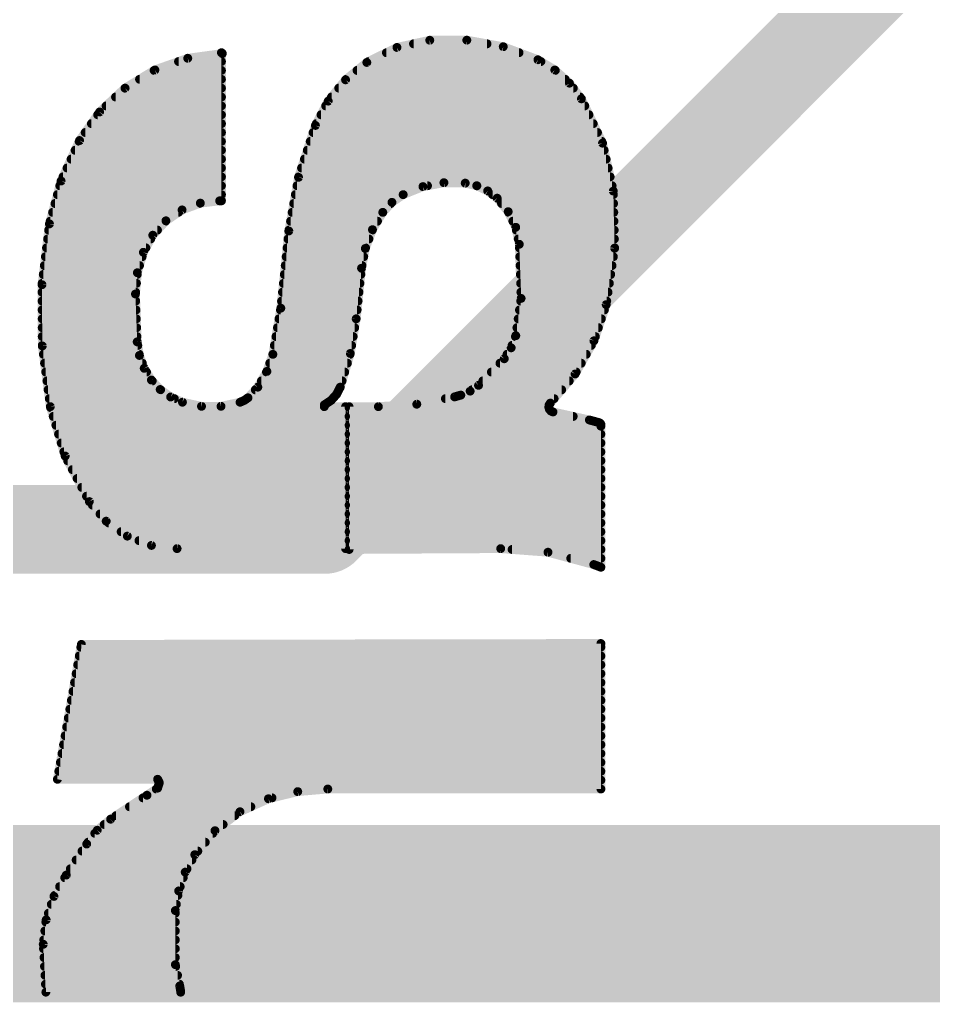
# Model space of a CAD drawing. Extents: x -20 to 87, y -17 to 53.
# Drawn here: x 7.286 to 9.903, y 15.696 to 18.51 of the extents above; entities that cross this region are included whole.
import ezdxf

# ---------------------------------------------------------------- set-up
doc = ezdxf.new("R2010")
doc.units = 0
doc.layers.add('1', color=12, linetype='CONTINUOUS')
doc.layers.add('22', color=40, linetype='CONTINUOUS')

msp = doc.modelspace()

# ---------------------------------------------------------------- linework, layer by layer
at = {"layer": '1'}
for points, const_width in [([(8.16, 17.05), (13.97, 22.86)], 0.254), ([(5.81, 17.05), (8.16, 17.05)], 0.254), ([(5.61, 15.95), (17.7788, 15.95)], 0.508)]:
    msp.add_lwpolyline(points, dxfattribs=dict(at, const_width=const_width))
at = {"layer": '1', "const_width": 0.127}
for points in [[(8.16, 16.9865, 1), (8.16, 17.1135)], [(8.1151, 17.0949, 1), (8.2049, 17.0051)]]:
    msp.add_lwpolyline(points, format="xyb", dxfattribs=at)
at = {"layer": '22', "const_width": 0.0254}
for points in [[(8.3666, 18.43), (8.4607, 18.4506)], [(8.4607, 18.4506), (8.5668, 18.4509)], [(8.5668, 18.4509), (8.6713, 18.432)], [(8.2804, 18.3871), (8.3666, 18.43)], [(8.4141, 18.4404), (8.6247, 18.4404)], [(8.6713, 18.432), (8.7706, 18.3947)], [(7.6732, 18.3656), (7.7674, 18.399)], [(7.7409, 18.3896), (7.8638, 18.3896)], [(7.7674, 18.399), (7.8664, 18.4125)], [(7.8638, 18.415), (7.8638, 17.9908)], [(7.8664, 18.4125), (7.8638, 18.415)], [(8.2854, 18.3896), (8.779, 18.3896)], [(8.3365, 18.415), (8.7165, 18.415)], [(8.7706, 18.3947), (8.8189, 18.3655)], [(7.5878, 18.3136), (7.6732, 18.3656)], [(7.671, 18.3642), (7.8638, 18.3642)], [(8.2195, 18.3373), (8.2804, 18.3871)], [(8.2524, 18.3642), (8.8203, 18.3642)], [(8.8189, 18.3655), (8.8609, 18.3278)], [(7.6292, 18.3388), (7.8638, 18.3388)], [(8.1697, 18.2764), (8.2195, 18.3373)], [(8.2213, 18.3388), (8.8486, 18.3388)], [(7.5149, 18.2453), (7.5878, 18.3136)], [(7.5876, 18.3134), (7.8638, 18.3134)], [(8.1999, 18.3134), (8.8719, 18.3134)], [(8.8609, 18.3278), (8.8951, 18.2829)], [(7.5605, 18.288), (7.8638, 18.288)], [(8.1331, 18.2067), (8.1697, 18.2764)], [(8.1792, 18.288), (8.8912, 18.288)], [(8.8951, 18.2829), (8.9557, 18.156)], [(7.5334, 18.2626), (7.8638, 18.2626)], [(8.1625, 18.2626), (8.9048, 18.2626)], [(7.4574, 18.1635), (7.5149, 18.2453)], [(7.5092, 18.2372), (7.8638, 18.2372)], [(8.1491, 18.2372), (8.9169, 18.2372)], [(7.4913, 18.2118), (7.8638, 18.2118)], [(8.0847, 18.0582), (8.1331, 18.2067)], [(8.1358, 18.2118), (8.929, 18.2118)], [(7.4045, 18.0477), (7.4574, 18.1635)], [(7.4735, 18.1864), (7.8638, 18.1864)], [(8.1265, 18.1864), (8.9412, 18.1864)], [(7.4447, 18.1356), (7.8638, 18.1356)], [(7.4563, 18.161), (7.8638, 18.161)], [(8.1099, 18.1356), (8.9602, 18.1356)], [(8.1182, 18.161), (8.9533, 18.161)], [(8.9557, 18.156), (8.9865, 18.0188)], [(7.4331, 18.1102), (7.8638, 18.1102)], [(8.1016, 18.1102), (8.966, 18.1102)], [(7.4215, 18.0848), (7.8638, 18.0848)], [(8.0934, 18.0848), (8.9717, 18.0848)], [(7.4099, 18.0594), (7.8638, 18.0594)], [(8.0569, 17.9045), (8.0847, 18.0582)], [(8.0851, 18.0594), (8.9774, 18.0594)], [(7.3711, 17.9248), (7.4045, 18.0477)], [(7.4008, 18.034), (7.8638, 18.034)], [(8.0803, 18.034), (8.4542, 18.034)], [(8.4411, 18.0316), (8.3845, 18.0086)], [(8.5012, 18.0427), (8.4411, 18.0316)], [(8.5623, 18.0416), (8.5012, 18.0427)], [(8.5957, 18.0339), (8.5623, 18.0416)], [(8.5952, 18.034), (8.9831, 18.034)], [(8.6266, 18.0193), (8.5957, 18.0339)], [(7.3939, 18.0086), (7.8638, 18.0086)], [(8.0757, 18.0086), (8.3845, 18.0086)], [(8.3845, 18.0086), (8.3524, 17.9866)], [(8.6538, 17.9984), (8.6266, 18.0193)], [(8.6405, 18.0086), (8.9867, 18.0086)], [(8.6854, 17.96), (8.6538, 17.9984)], [(8.9865, 18.0188), (8.9903, 17.8553)], [(7.387, 17.9832), (7.8006, 17.9832)], [(7.8034, 17.9842), (7.7511, 17.9648)], [(7.8588, 17.9908), (7.8034, 17.9842)], [(7.8638, 17.9908), (7.8588, 17.9908)], [(8.0711, 17.9832), (8.3493, 17.9832)], [(8.3524, 17.9866), (8.3261, 17.9578)], [(8.6663, 17.9832), (8.9873, 17.9832)], [(7.3801, 17.9578), (7.7407, 17.9578)], [(7.7511, 17.9648), (7.7048, 17.9336)], [(8.0665, 17.9578), (8.3261, 17.9578)], [(8.3261, 17.9578), (8.2965, 17.9083)], [(8.707, 17.9151), (8.6854, 17.96)], [(8.6865, 17.9578), (8.9879, 17.9578)], [(7.3498, 17.7507), (7.3711, 17.9248)], [(7.3732, 17.9324), (7.7037, 17.9324)], [(7.7048, 17.9336), (7.6672, 17.8924)], [(8.0619, 17.9324), (8.3109, 17.9324)], [(8.6987, 17.9324), (8.9885, 17.9324)], [(8.7173, 17.8664), (8.707, 17.9151)], [(7.3658, 17.8816), (7.6612, 17.8816)], [(7.3689, 17.907), (7.6805, 17.907)], [(7.6672, 17.8924), (7.6403, 17.8435)], [(8.034, 17.6835), (8.0569, 17.9045)], [(8.0545, 17.8816), (8.2864, 17.8816)], [(8.0573, 17.907), (8.296, 17.907)], [(8.2965, 17.9083), (8.276, 17.8544)], [(8.7087, 17.907), (8.9891, 17.907)], [(8.7141, 17.8816), (8.9897, 17.8816)], [(7.3627, 17.8562), (7.6473, 17.8562)], [(8.0519, 17.8562), (8.2767, 17.8562)], [(8.276, 17.8544), (8.2652, 17.7978)], [(8.7224, 17.7114), (8.7173, 17.8664)], [(8.7176, 17.8562), (8.9903, 17.8562)], [(8.9903, 17.8553), (8.9662, 17.6936)], [(7.3596, 17.8308), (7.6366, 17.8308)], [(7.6403, 17.8435), (7.623, 17.7849)], [(8.0493, 17.8308), (8.2715, 17.8308)], [(8.7185, 17.8308), (8.9867, 17.8308)], [(7.3565, 17.8054), (7.6291, 17.8054)], [(8.0466, 17.8054), (8.2667, 17.8054)], [(8.2652, 17.7978), (8.2499, 17.653)], [(8.7193, 17.8054), (8.9829, 17.8054)], [(7.3534, 17.78), (7.6226, 17.78)], [(7.623, 17.7849), (7.6175, 17.7241)], [(8.044, 17.78), (8.2633, 17.78)], [(8.7201, 17.78), (8.9791, 17.78)], [(7.3506, 17.5754), (7.3498, 17.7507)], [(7.3502, 17.7546), (7.6203, 17.7546)], [(8.0414, 17.7546), (8.2606, 17.7546)], [(8.721, 17.7546), (8.9753, 17.7546)], [(7.3499, 17.7292), (7.618, 17.7292)], [(7.6175, 17.7241), (7.6225, 17.587)], [(8.0387, 17.7292), (8.258, 17.7292)], [(8.7218, 17.7292), (8.9715, 17.7292)], [(7.35, 17.7038), (7.6182, 17.7038)], [(8.0361, 17.7038), (8.2553, 17.7038)], [(8.7071, 17.6047), (8.7224, 17.7114)], [(8.7213, 17.7038), (8.9677, 17.7038)], [(8.9662, 17.6936), (8.931, 17.5901)], [(7.3501, 17.6784), (7.6192, 17.6784)], [(8.0112, 17.5514), (8.034, 17.6835)], [(8.0331, 17.6784), (8.2526, 17.6784)], [(8.7177, 17.6784), (8.961, 17.6784)], [(7.3502, 17.653), (7.6201, 17.653)], [(8.0287, 17.653), (8.2499, 17.653)], [(8.2499, 17.653), (8.233, 17.5538)], [(8.714, 17.653), (8.9524, 17.653)], [(7.3504, 17.6276), (7.621, 17.6276)], [(7.3505, 17.6022), (7.6219, 17.6022)], [(8.02, 17.6022), (8.2412, 17.6022)], [(8.0244, 17.6276), (8.2456, 17.6276)], [(8.6939, 17.57), (8.7071, 17.6047)], [(8.7062, 17.6022), (8.9351, 17.6022)], [(8.7104, 17.6276), (8.9438, 17.6276)], [(7.3506, 17.5768), (7.6242, 17.5768)], [(7.3736, 17.4015), (7.3506, 17.5754)], [(7.6225, 17.587), (7.6289, 17.5482)], [(8.0156, 17.5768), (8.2369, 17.5768)], [(8.6965, 17.5768), (8.9235, 17.5768)], [(8.931, 17.5901), (8.877, 17.495)], [(7.3538, 17.5514), (7.6284, 17.5514)], [(7.6289, 17.5482), (7.6426, 17.5113)], [(7.994, 17.5024), (8.0112, 17.5514)], [(8.0112, 17.5514), (8.2322, 17.5514)], [(8.233, 17.5538), (8.2042, 17.4574)], [(8.6741, 17.5387), (8.6939, 17.57)], [(8.6821, 17.5514), (8.909, 17.5514)], [(7.3571, 17.526), (7.6372, 17.526)], [(8.0023, 17.526), (8.2247, 17.526)], [(8.6004, 17.4625), (8.6741, 17.5387)], [(8.6618, 17.526), (8.8946, 17.526)], [(7.3605, 17.5006), (7.6492, 17.5006)], [(7.6426, 17.5113), (7.6632, 17.4777)], [(7.968, 17.4574), (7.994, 17.5024)], [(7.9929, 17.5006), (8.2171, 17.5006)], [(8.6372, 17.5006), (8.8802, 17.5006)], [(8.877, 17.495), (8.8062, 17.4117)], [(7.3639, 17.4752), (7.6655, 17.4752)], [(7.6632, 17.4777), (7.6883, 17.4506)], [(7.9783, 17.4752), (8.2095, 17.4752)], [(8.5764, 17.4461), (8.6004, 17.4625)], [(8.6127, 17.4752), (8.8602, 17.4752)], [(7.3672, 17.4498), (7.6895, 17.4498)], [(7.6883, 17.4506), (7.7183, 17.4292)], [(7.94, 17.4269), (7.968, 17.4574)], [(7.961, 17.4498), (8.2003, 17.4498)], [(8.1935, 17.4367), (8.1779, 17.4194)], [(8.2042, 17.4574), (8.1935, 17.4367)], [(8.5319, 17.4295), (8.5496, 17.4346)], [(8.5496, 17.4346), (8.5764, 17.4461)], [(8.5818, 17.4498), (8.8386, 17.4498)], [(7.3706, 17.4244), (7.7291, 17.4244)], [(7.7183, 17.4292), (7.7521, 17.4142)], [(7.7521, 17.4142), (7.8067, 17.4025)], [(7.8626, 17.4025), (7.9172, 17.4142)], [(7.9172, 17.4142), (7.9292, 17.4195)], [(7.9292, 17.4195), (7.94, 17.4269)], [(7.9364, 17.4244), (8.1824, 17.4244)], [(8.1779, 17.4194), (8.1585, 17.4066)], [(8.1585, 17.4066), (8.1585, 17.4015)], [(8.3134, 17.4015), (8.4235, 17.4085)], [(8.4235, 17.4085), (8.5319, 17.4295)], [(8.5055, 17.4244), (8.817, 17.4244)], [(8.8026, 17.4063), (8.8017, 17.3999)], [(8.8062, 17.4117), (8.8026, 17.4063)], [(7.4161, 17.2601), (7.3736, 17.4015)], [(7.3744, 17.399), (8.2194, 17.399)], [(7.8067, 17.4025), (7.8626, 17.4025)], [(8.1585, 17.4015), (8.2194, 17.4015)], [(8.2194, 17.4015), (8.2194, 16.9951)], [(8.2296, 16.9926), (8.2296, 17.4015)], [(8.2296, 17.4015), (8.3134, 17.4015)], [(8.2296, 17.399), (8.802, 17.399)], [(8.8017, 17.3999), (8.8036, 17.3937)], [(8.8036, 17.3937), (8.8079, 17.3889)], [(8.8079, 17.3889), (8.8138, 17.3863)], [(8.8138, 17.3863), (8.9179, 17.3634)], [(7.382, 17.3736), (8.2194, 17.3736)], [(7.3896, 17.3482), (8.2194, 17.3482)], [(8.2296, 17.3736), (8.8715, 17.3736)], [(8.2296, 17.3482), (8.9512, 17.3482)], [(8.9179, 17.3634), (8.9459, 17.3558)], [(8.9459, 17.3558), (8.9495, 17.3536)], [(8.9495, 17.3536), (8.9513, 17.3499)], [(8.9513, 17.3499), (8.951, 17.3457)], [(7.3973, 17.3228), (8.2194, 17.3228)], [(8.2296, 17.3228), (8.951, 17.3228)], [(8.951, 17.3457), (8.951, 16.9418)], [(7.4049, 17.2974), (8.2194, 17.2974)], [(8.2296, 17.2974), (8.951, 17.2974)], [(7.4125, 17.272), (8.2194, 17.272)], [(8.2296, 17.272), (8.951, 17.272)], [(7.4854, 17.1298), (7.4161, 17.2601)], [(7.4233, 17.2466), (8.2194, 17.2466)], [(8.2296, 17.2466), (8.951, 17.2466)], [(7.4368, 17.2212), (8.2194, 17.2212)], [(8.2296, 17.2212), (8.951, 17.2212)], [(7.4503, 17.1958), (8.2194, 17.1958)], [(8.2296, 17.1958), (8.951, 17.1958)], [(7.4638, 17.1704), (8.2194, 17.1704)], [(8.2296, 17.1704), (8.951, 17.1704)], [(7.4773, 17.145), (8.2194, 17.145)], [(7.5337, 17.0736), (7.4854, 17.1298)], [(8.2296, 17.145), (8.951, 17.145)], [(7.4942, 17.1196), (8.2194, 17.1196)], [(7.516, 17.0942), (8.2194, 17.0942)], [(8.2296, 17.1196), (8.951, 17.1196)], [(8.2296, 17.0942), (8.951, 17.0942)], [(7.5942, 17.0309), (7.5337, 17.0736)], [(7.5405, 17.0688), (8.2194, 17.0688)], [(8.2296, 17.0688), (8.951, 17.0688)], [(7.5765, 17.0434), (8.2194, 17.0434)], [(8.2296, 17.0434), (8.951, 17.0434)], [(7.6633, 17.0042), (7.5942, 17.0309)], [(7.6276, 17.018), (8.2194, 17.018)], [(8.2296, 17.018), (8.951, 17.018)], [(7.7368, 16.9951), (7.6633, 17.0042)], [(8.2194, 16.9951), (7.7368, 16.9951)], [(8.6639, 16.9951), (8.2296, 16.9926)], [(8.7994, 16.9848), (8.6639, 16.9951)], [(8.6966, 16.9926), (8.951, 16.9926)], [(8.9306, 16.9494), (8.7994, 16.9848)], [(8.8645, 16.9672), (8.951, 16.9672)], [(8.951, 16.9418), (8.9306, 16.9494)], [(7.4625, 16.7208), (7.3939, 16.3347)], [(7.4611, 16.7132), (8.951, 16.7132)], [(8.951, 16.7234), (7.4625, 16.7208)], [(8.951, 16.3068), (8.951, 16.7234)], [(7.4566, 16.6878), (8.951, 16.6878)], [(7.4521, 16.6624), (8.951, 16.6624)], [(7.4476, 16.637), (8.951, 16.637)], [(7.4431, 16.6116), (8.951, 16.6116)], [(7.4341, 16.5608), (8.951, 16.5608)], [(7.4386, 16.5862), (8.951, 16.5862)], [(7.4296, 16.5354), (8.951, 16.5354)], [(7.425, 16.51), (8.951, 16.51)], [(7.4205, 16.4846), (8.951, 16.4846)], [(7.416, 16.4592), (8.951, 16.4592)], [(7.4115, 16.4338), (8.951, 16.4338)], [(7.407, 16.4084), (8.951, 16.4084)], [(7.4025, 16.383), (8.951, 16.383)], [(7.3939, 16.3347), (7.681, 16.3347)], [(7.398, 16.3576), (8.951, 16.3576)], [(7.681, 16.3347), (7.686, 16.3246)], [(7.681, 16.3093), (7.6505, 16.289)], [(7.6772, 16.3068), (8.951, 16.3068)], [(7.686, 16.3246), (7.681, 16.3093)], [(7.6822, 16.3322), (8.951, 16.3322)], [(8.0825, 16.2994), (8.1686, 16.3068)], [(8.1686, 16.3068), (8.951, 16.3068)], [(7.6505, 16.289), (7.5463, 16.2204)], [(7.639, 16.2814), (8.0088, 16.2814)], [(7.9168, 16.2418), (7.9985, 16.2789)], [(7.9985, 16.2789), (8.0825, 16.2994)], [(7.6004, 16.256), (7.9481, 16.256)], [(7.5618, 16.2306), (7.9021, 16.2306)], [(7.8453, 16.1875), (7.9168, 16.2418)], [(7.5463, 16.2204), (7.508, 16.1888)], [(7.5279, 16.2052), (7.8687, 16.2052)], [(7.508, 16.1888), (7.4778, 16.1493)], [(7.5011, 16.1798), (7.8389, 16.1798)], [(7.7876, 16.1188), (7.8453, 16.1875)], [(7.4778, 16.1493), (7.4193, 16.0604)], [(7.4817, 16.1544), (7.8175, 16.1544)], [(7.4644, 16.129), (7.7962, 16.129)], [(7.7601, 16.0689), (7.7876, 16.1188)], [(7.4477, 16.1036), (7.7792, 16.1036)], [(7.4193, 16.0604), (7.384, 15.9993)], [(7.4149, 16.0528), (7.7545, 16.0528)], [(7.431, 16.0782), (7.7652, 16.0782)], [(7.7413, 16.015), (7.7601, 16.0689)], [(7.4003, 16.0274), (7.7456, 16.0274)], [(7.384, 15.9993), (7.3617, 15.9324)], [(7.3856, 16.002), (7.7391, 16.002)], [(7.7318, 15.9588), (7.7413, 16.015)], [(7.3765, 15.9766), (7.7348, 15.9766)], [(7.368, 15.9512), (7.7318, 15.9512)], [(7.7318, 15.8039), (7.7318, 15.9588)], [(7.3617, 15.9324), (7.3533, 15.8623)], [(7.3609, 15.9258), (7.7318, 15.9258)], [(7.3579, 15.9004), (7.7318, 15.9004)], [(7.3533, 15.8623), (7.3609, 15.7251)], [(7.3548, 15.875), (7.7318, 15.875)], [(7.354, 15.8496), (7.7318, 15.8496)], [(7.3554, 15.8242), (7.7318, 15.8242)], [(7.7445, 15.7429), (7.7318, 15.8039)], [(7.3568, 15.7988), (7.7329, 15.7988)], [(7.3582, 15.7734), (7.7382, 15.7734)], [(7.3596, 15.748), (7.7434, 15.748)], [(7.3609, 15.7251), (7.747, 15.7251)], [(7.747, 15.7277), (7.7445, 15.7429)], [(7.747, 15.7251), (7.747, 15.7277)]]:
    msp.add_lwpolyline(points, dxfattribs=at)
at = {"layer": '22', "const_width": 0.0127}
for points in [[(8.4607, 18.4569, 1), (8.4607, 18.4443)], [(8.4621, 18.4444, 1), (8.4593, 18.4568)], [(8.5679, 18.4571, 1), (8.5657, 18.4446)], [(8.5668, 18.4445, 1), (8.5668, 18.4572)], [(8.3653, 18.4362, 1), (8.368, 18.4238)], [(8.3695, 18.4243, 1), (8.3638, 18.4357)], [(8.4141, 18.4468, 1), (8.4141, 18.434)], [(8.6247, 18.434, 1), (8.6247, 18.4468)], [(8.6735, 18.438, 1), (8.669, 18.4261)], [(8.6701, 18.4258, 1), (8.6724, 18.4383)], [(7.7409, 18.396, 1), (7.7409, 18.3833)], [(7.7665, 18.4053, 1), (7.7682, 18.3927)], [(7.7695, 18.393, 1), (7.7652, 18.405)], [(7.8702, 18.415, 1), (7.8575, 18.415)], [(7.8682, 18.4196, 1), (7.8594, 18.4104)], [(7.862, 18.4079, 1), (7.8708, 18.4171)], [(7.8638, 18.3833, 1), (7.8638, 18.396)], [(7.8673, 18.4062, 1), (7.8655, 18.4188)], [(8.2854, 18.396, 1), (8.2854, 18.3833)], [(8.3365, 18.4214, 1), (8.3365, 18.4086)], [(8.7165, 18.4086, 1), (8.7165, 18.4214)], [(8.7739, 18.4001, 1), (8.7673, 18.3893)], [(8.7684, 18.3888, 1), (8.7728, 18.4006)], [(8.779, 18.3833, 1), (8.779, 18.396)], [(7.671, 18.3706, 1), (7.671, 18.3578)], [(7.6711, 18.3715, 1), (7.6753, 18.3596)], [(7.6765, 18.3601, 1), (7.6699, 18.371)], [(7.8638, 18.3578, 1), (7.8638, 18.3706)], [(8.2524, 18.3706, 1), (8.2524, 18.3578)], [(8.2776, 18.3928, 1), (8.2832, 18.3814)], [(8.2844, 18.3822, 1), (8.2764, 18.392)], [(8.8231, 18.3702, 1), (8.8147, 18.3608)], [(8.8156, 18.3601, 1), (8.8222, 18.3709)], [(8.8203, 18.3578, 1), (8.8203, 18.3706)], [(7.6292, 18.3452, 1), (7.6292, 18.3325)], [(7.8638, 18.3325, 1), (7.8638, 18.3452)], [(8.2154, 18.3422, 1), (8.2235, 18.3324)], [(8.2244, 18.3333, 1), (8.2145, 18.3413)], [(8.2213, 18.3452, 1), (8.2213, 18.3325)], [(8.8486, 18.3325, 1), (8.8486, 18.3452)], [(7.5876, 18.3198, 1), (7.5876, 18.3071)], [(7.5845, 18.319, 1), (7.5911, 18.3082)], [(7.5922, 18.309, 1), (7.5835, 18.3182)], [(7.8638, 18.3071, 1), (7.8638, 18.3198)], [(8.1999, 18.3198, 1), (8.1999, 18.3071)], [(8.8659, 18.3316, 1), (8.8558, 18.3239)], [(8.8566, 18.3231, 1), (8.8651, 18.3325)], [(8.8719, 18.3071, 1), (8.8719, 18.3198)], [(7.5605, 18.2944, 1), (7.5605, 18.2816)], [(7.8638, 18.2816, 1), (7.8638, 18.2944)], [(8.1753, 18.2734, 1), (8.1641, 18.2793)], [(8.1792, 18.2944, 1), (8.1792, 18.2816)], [(8.9008, 18.2856, 1), (8.8894, 18.2802)], [(8.89, 18.2791, 1), (8.9002, 18.2867)], [(8.8912, 18.2816, 1), (8.8912, 18.2944)], [(7.5334, 18.269, 1), (7.5334, 18.2563)], [(7.8638, 18.2563, 1), (7.8638, 18.269)], [(8.1625, 18.269, 1), (8.1625, 18.2563)], [(8.1648, 18.2804, 1), (8.1746, 18.2723)], [(8.9048, 18.2563, 1), (8.9048, 18.269)], [(7.5092, 18.2436, 1), (7.5092, 18.2309)], [(7.5105, 18.2499, 1), (7.5192, 18.2406)], [(7.5201, 18.2416, 1), (7.5097, 18.2489)], [(7.8638, 18.2309, 1), (7.8638, 18.2436)], [(8.1491, 18.2436, 1), (8.1491, 18.2309)], [(8.9169, 18.2309, 1), (8.9169, 18.2436)], [(7.4913, 18.2182, 1), (7.4913, 18.2054)], [(7.8638, 18.2054, 1), (7.8638, 18.2182)], [(8.1275, 18.2097, 1), (8.1387, 18.2037)], [(8.1391, 18.2047, 1), (8.1271, 18.2087)], [(8.1358, 18.2182, 1), (8.1358, 18.2054)], [(8.929, 18.2054, 1), (8.929, 18.2182)], [(7.4632, 18.1609, 1), (7.4516, 18.1661)], [(7.4735, 18.1928, 1), (7.4735, 18.1801)], [(7.8638, 18.1801, 1), (7.8638, 18.1928)], [(8.1265, 18.1928, 1), (8.1265, 18.1801)], [(8.9412, 18.1801, 1), (8.9412, 18.1928)], [(7.4447, 18.142, 1), (7.4447, 18.1292)], [(7.4563, 18.1674, 1), (7.4563, 18.1547)], [(7.4522, 18.1672, 1), (7.4626, 18.1598)], [(7.8638, 18.1547, 1), (7.8638, 18.1674)], [(7.8638, 18.1292, 1), (7.8638, 18.142)], [(8.1099, 18.142, 1), (8.1099, 18.1292)], [(8.1182, 18.1674, 1), (8.1182, 18.1547)], [(8.9619, 18.1574, 1), (8.9495, 18.1546)], [(8.9499, 18.1533, 1), (8.9614, 18.1587)], [(8.9533, 18.1547, 1), (8.9533, 18.1674)], [(8.9602, 18.1292, 1), (8.9602, 18.142)], [(7.4331, 18.1166, 1), (7.4331, 18.1039)], [(7.8638, 18.1039, 1), (7.8638, 18.1166)], [(8.1016, 18.1166, 1), (8.1016, 18.1039)], [(8.966, 18.1039, 1), (8.966, 18.1166)], [(7.4215, 18.0912, 1), (7.4215, 18.0785)], [(7.8638, 18.0785, 1), (7.8638, 18.0912)], [(8.0934, 18.0912, 1), (8.0934, 18.0785)], [(8.9717, 18.0785, 1), (8.9717, 18.0912)], [(7.4099, 18.0658, 1), (7.4099, 18.053)], [(7.8638, 18.053, 1), (7.8638, 18.0658)], [(8.0787, 18.0602, 1), (8.0907, 18.0562)], [(8.0909, 18.0571, 1), (8.0784, 18.0593)], [(8.0851, 18.0658, 1), (8.0851, 18.053)], [(8.9774, 18.053, 1), (8.9774, 18.0658)], [(7.4008, 18.0404, 1), (7.4008, 18.0277)], [(7.3987, 18.0503, 1), (7.4103, 18.045)], [(7.4106, 18.046, 1), (7.3984, 18.0493)], [(7.8638, 18.0277, 1), (7.8638, 18.0404)], [(8.0803, 18.0404, 1), (8.0803, 18.0277)], [(8.44, 18.0378, 1), (8.4423, 18.0253)], [(8.4435, 18.0257, 1), (8.4387, 18.0375)], [(8.4542, 18.0277, 1), (8.4542, 18.0404)], [(8.5013, 18.0491, 1), (8.5011, 18.0364)], [(8.5024, 18.0365, 1), (8.5, 18.049)], [(8.5637, 18.0478, 1), (8.5609, 18.0354)], [(8.5622, 18.0353, 1), (8.5624, 18.0479)], [(8.5952, 18.0404, 1), (8.5952, 18.0277)], [(8.5984, 18.0396, 1), (8.593, 18.0282)], [(8.5942, 18.0277, 1), (8.5971, 18.0401)], [(8.9831, 18.0277, 1), (8.9831, 18.0404)], [(7.3939, 18.015, 1), (7.3939, 18.0023)], [(7.8638, 18.0023, 1), (7.8638, 18.015)], [(8.0757, 18.015, 1), (8.0757, 18.0023)], [(8.3821, 18.0145, 1), (8.3869, 18.0027)], [(8.3881, 18.0034, 1), (8.3809, 18.0138)], [(8.3845, 18.0023, 1), (8.3845, 18.015)], [(8.6305, 18.0243, 1), (8.6228, 18.0142)], [(8.6239, 18.0135, 1), (8.6294, 18.025)], [(8.6405, 18.015, 1), (8.6405, 18.0023)], [(8.6587, 18.0024, 1), (8.6489, 17.9944)], [(8.6499, 17.9934, 1), (8.6577, 18.0034)], [(8.9928, 18.0189, 1), (8.9802, 18.0187)], [(8.9803, 18.0174, 1), (8.9927, 18.0202)], [(8.9867, 18.0023, 1), (8.9867, 18.015)], [(7.387, 17.9896, 1), (7.387, 17.9768)], [(7.8026, 17.9905, 1), (7.8041, 17.9779)], [(7.8006, 17.9768, 1), (7.8006, 17.9896)], [(7.8056, 17.9783, 1), (7.8012, 17.9902)], [(7.8588, 17.9972, 1), (7.8588, 17.9844)], [(7.8575, 17.9908, 1), (7.8702, 17.9908)], [(7.8595, 17.9845, 1), (7.8581, 17.9971)], [(7.8638, 17.9844, 1), (7.8638, 17.9972)], [(8.0711, 17.9896, 1), (8.0711, 17.9768)], [(8.3488, 17.9918, 1), (8.356, 17.9813)], [(8.3571, 17.9823, 1), (8.3477, 17.9908)], [(8.3493, 17.9768, 1), (8.3493, 17.9896)], [(8.6663, 17.9896, 1), (8.6663, 17.9768)], [(8.9873, 17.9768, 1), (8.9873, 17.9896)], [(7.3801, 17.9642, 1), (7.3801, 17.9515)], [(7.7407, 17.9515, 1), (7.7407, 17.9642)], [(7.7489, 17.9707, 1), (7.7533, 17.9588)], [(7.7546, 17.9595, 1), (7.7475, 17.9701)], [(8.0665, 17.9642, 1), (8.0665, 17.9515)], [(8.3214, 17.9621, 1), (8.3308, 17.9535)], [(8.3316, 17.9545, 1), (8.3206, 17.9611)], [(8.3261, 17.9515, 1), (8.3261, 17.9642)], [(8.6911, 17.9627, 1), (8.6797, 17.9572)], [(8.6865, 17.9642, 1), (8.6865, 17.9515)], [(8.6805, 17.9559, 1), (8.6903, 17.964)], [(8.9879, 17.9515, 1), (8.9879, 17.9642)], [(7.365, 17.9265, 1), (7.3772, 17.9231)], [(7.3774, 17.924, 1), (7.3648, 17.9256)], [(7.3732, 17.9388, 1), (7.3732, 17.9261)], [(7.7013, 17.9389, 1), (7.7084, 17.9283)], [(7.7095, 17.9293, 1), (7.7001, 17.9379)], [(7.7037, 17.9261, 1), (7.7037, 17.9388)], [(8.0619, 17.9388, 1), (8.0619, 17.9261)], [(8.3109, 17.9261, 1), (8.3109, 17.9388)], [(8.6987, 17.9388, 1), (8.6987, 17.9261)], [(8.7132, 17.9164, 1), (8.7008, 17.9138)], [(8.7013, 17.9123, 1), (8.7127, 17.9179)], [(8.9885, 17.9261, 1), (8.9885, 17.9388)], [(7.3658, 17.888, 1), (7.3658, 17.8753)], [(7.3689, 17.9134, 1), (7.3689, 17.9006)], [(7.6625, 17.8967, 1), (7.6719, 17.8881)], [(7.6612, 17.8753, 1), (7.6612, 17.888)], [(7.6727, 17.8893, 1), (7.6616, 17.8955)], [(7.6805, 17.9006, 1), (7.6805, 17.9134)], [(8.0545, 17.888, 1), (8.0545, 17.8753)], [(8.0632, 17.9038, 1), (8.0506, 17.9052)], [(8.0507, 17.9056, 1), (8.0631, 17.9034)], [(8.0573, 17.9134, 1), (8.0573, 17.9006)], [(8.2864, 17.8753, 1), (8.2864, 17.888)], [(8.2911, 17.9116, 1), (8.302, 17.905)], [(8.3025, 17.906, 1), (8.2906, 17.9106)], [(8.296, 17.9006, 1), (8.296, 17.9134)], [(8.7087, 17.9134, 1), (8.7087, 17.9006)], [(8.7141, 17.888, 1), (8.7141, 17.8753)], [(8.9891, 17.9006, 1), (8.9891, 17.9134)], [(8.9897, 17.8753, 1), (8.9897, 17.888)], [(7.3627, 17.8626, 1), (7.3627, 17.8498)], [(7.6473, 17.8498, 1), (7.6473, 17.8626)], [(8.0519, 17.8626, 1), (8.0519, 17.8498)], [(8.2823, 17.8532, 1), (8.2698, 17.8556)], [(8.2767, 17.8498, 1), (8.2767, 17.8626)], [(8.7236, 17.8666, 1), (8.711, 17.8662)], [(8.7111, 17.8651, 1), (8.7235, 17.8677)], [(8.7176, 17.8626, 1), (8.7176, 17.8498)], [(8.9966, 17.8544, 1), (8.984, 17.8563)], [(8.9903, 17.8498, 1), (8.9903, 17.8626)], [(7.3596, 17.8372, 1), (7.3596, 17.8244)], [(7.6347, 17.8466, 1), (7.6459, 17.8404)], [(7.6464, 17.8417, 1), (7.6342, 17.8453)], [(7.6366, 17.8244, 1), (7.6366, 17.8372)], [(8.0493, 17.8372, 1), (8.0493, 17.8244)], [(8.2701, 17.8567, 1), (8.282, 17.8522)], [(8.2715, 17.8244, 1), (8.2715, 17.8372)], [(8.7185, 17.8372, 1), (8.7185, 17.8244)], [(8.984, 17.8552, 1), (8.9967, 17.8555)], [(8.9867, 17.8244, 1), (8.9867, 17.8372)], [(7.3565, 17.8118, 1), (7.3565, 17.7991)], [(7.6291, 17.7991, 1), (7.6291, 17.8118)], [(8.0466, 17.8118, 1), (8.0466, 17.7991)], [(8.2715, 17.7971, 1), (8.2589, 17.7985)], [(8.2667, 17.7991, 1), (8.2667, 17.8118)], [(8.7193, 17.8118, 1), (8.7193, 17.7991)], [(8.9829, 17.7991, 1), (8.9829, 17.8118)], [(7.3534, 17.7864, 1), (7.3534, 17.7736)], [(7.6294, 17.7843, 1), (7.6167, 17.7855)], [(7.617, 17.7867, 1), (7.6291, 17.7831)], [(7.6226, 17.7736, 1), (7.6226, 17.7864)], [(8.044, 17.7864, 1), (8.044, 17.7736)], [(8.259, 17.799, 1), (8.2714, 17.7966)], [(8.2633, 17.7736, 1), (8.2633, 17.7864)], [(8.7201, 17.7864, 1), (8.7201, 17.7736)], [(8.9791, 17.7736, 1), (8.9791, 17.7864)], [(7.3561, 17.7508, 1), (7.3434, 17.7507)], [(7.3435, 17.7515, 1), (7.3561, 17.75)], [(7.3502, 17.761, 1), (7.3502, 17.7482)], [(7.6203, 17.7482, 1), (7.6203, 17.761)], [(8.0414, 17.761, 1), (8.0414, 17.7482)], [(8.2606, 17.7482, 1), (8.2606, 17.761)], [(8.721, 17.761, 1), (8.721, 17.7482)], [(8.9753, 17.7482, 1), (8.9753, 17.761)], [(7.3499, 17.7356, 1), (7.3499, 17.7229)], [(7.6238, 17.7243, 1), (7.6112, 17.7239)], [(7.6112, 17.7247, 1), (7.6238, 17.7235)], [(7.618, 17.7229, 1), (7.618, 17.7356)], [(8.0387, 17.7356, 1), (8.0387, 17.7229)], [(8.258, 17.7229, 1), (8.258, 17.7356)], [(8.7218, 17.7356, 1), (8.7218, 17.7229)], [(8.9715, 17.7229, 1), (8.9715, 17.7356)], [(7.35, 17.7102, 1), (7.35, 17.6974)], [(7.6182, 17.6974, 1), (7.6182, 17.7102)], [(8.0361, 17.7102, 1), (8.0361, 17.6974)], [(8.2553, 17.6974, 1), (8.2553, 17.7102)], [(8.7213, 17.7102, 1), (8.7213, 17.6974)], [(8.7287, 17.7105, 1), (8.7161, 17.7123)], [(8.7161, 17.7112, 1), (8.7287, 17.7116)], [(8.9599, 17.6945, 1), (8.9725, 17.6927)], [(8.9722, 17.6916, 1), (8.9602, 17.6956)], [(8.9677, 17.6974, 1), (8.9677, 17.7102)], [(7.3501, 17.6848, 1), (7.3501, 17.672)], [(7.6192, 17.672, 1), (7.6192, 17.6848)], [(8.0331, 17.6848, 1), (8.0331, 17.672)], [(8.0403, 17.6824, 1), (8.0277, 17.6846)], [(8.0277, 17.6842, 1), (8.0403, 17.6828)], [(8.2526, 17.672, 1), (8.2526, 17.6848)], [(8.7177, 17.6848, 1), (8.7177, 17.672)], [(8.961, 17.672, 1), (8.961, 17.6848)], [(7.3502, 17.6594, 1), (7.3502, 17.6467)], [(7.6201, 17.6467, 1), (7.6201, 17.6594)], [(8.0287, 17.6594, 1), (8.0287, 17.6467)], [(8.2436, 17.6537, 1), (8.2562, 17.6523)], [(8.2562, 17.6519, 1), (8.2436, 17.6541)], [(8.2499, 17.6467, 1), (8.2499, 17.6594)], [(8.714, 17.6594, 1), (8.714, 17.6467)], [(8.9524, 17.6467, 1), (8.9524, 17.6594)], [(7.3504, 17.634, 1), (7.3504, 17.6212)], [(7.3505, 17.6086, 1), (7.3505, 17.5958)], [(7.621, 17.6212, 1), (7.621, 17.634)], [(7.6219, 17.5958, 1), (7.6219, 17.6086)], [(8.02, 17.6086, 1), (8.02, 17.5958)], [(8.0244, 17.634, 1), (8.0244, 17.6212)], [(8.2412, 17.5958, 1), (8.2412, 17.6086)], [(8.2456, 17.6212, 1), (8.2456, 17.634)], [(8.7062, 17.6086, 1), (8.7062, 17.5958)], [(8.713, 17.6024, 1), (8.7012, 17.607)], [(8.7104, 17.634, 1), (8.7104, 17.6212)], [(8.9351, 17.5958, 1), (8.9351, 17.6086)], [(8.9438, 17.6212, 1), (8.9438, 17.634)], [(7.3506, 17.5832, 1), (7.3506, 17.5705)], [(7.3569, 17.5762, 1), (7.3443, 17.5745)], [(7.6288, 17.588, 1), (7.6162, 17.586)], [(7.6162, 17.5868, 1), (7.6288, 17.5872)], [(7.6242, 17.5705, 1), (7.6242, 17.5832)], [(8.0156, 17.5832, 1), (8.0156, 17.5705)], [(8.2369, 17.5705, 1), (8.2369, 17.5832)], [(8.6965, 17.5832, 1), (8.6965, 17.5705)], [(8.7008, 17.6056, 1), (8.7134, 17.6038)], [(8.9235, 17.5705, 1), (8.9235, 17.5832)], [(8.925, 17.5921, 1), (8.937, 17.588)], [(8.9365, 17.5869, 1), (8.9255, 17.5932)], [(7.3443, 17.5753, 1), (7.357, 17.5754)], [(7.3538, 17.5578, 1), (7.3538, 17.545)], [(7.6349, 17.5504, 1), (7.623, 17.5459)], [(7.6284, 17.545, 1), (7.6284, 17.5578)], [(8.0112, 17.5578, 1), (8.0112, 17.545)], [(8.0049, 17.5525, 1), (8.0175, 17.5503)], [(8.0172, 17.5493, 1), (8.0052, 17.5535)], [(8.2267, 17.5549, 1), (8.2392, 17.5528)], [(8.239, 17.552, 1), (8.2269, 17.5556)], [(8.2322, 17.545, 1), (8.2322, 17.5578)], [(8.6821, 17.5578, 1), (8.6821, 17.545)], [(8.688, 17.5723, 1), (8.6999, 17.5678)], [(8.6993, 17.5666, 1), (8.6886, 17.5734)], [(8.909, 17.545, 1), (8.909, 17.5578)], [(7.3571, 17.5324, 1), (7.3571, 17.5196)], [(7.6226, 17.5471, 1), (7.6352, 17.5492)], [(7.6372, 17.5196, 1), (7.6372, 17.5324)], [(8.0023, 17.5324, 1), (8.0023, 17.5196)], [(8.2247, 17.5196, 1), (8.2247, 17.5324)], [(8.6618, 17.5324, 1), (8.6618, 17.5196)], [(8.6687, 17.5421, 1), (8.6795, 17.5353)], [(8.6787, 17.5343, 1), (8.6695, 17.5431)], [(8.8946, 17.5196, 1), (8.8946, 17.5324)], [(7.3605, 17.507, 1), (7.3605, 17.4943)], [(7.6481, 17.5146, 1), (7.6372, 17.508)], [(7.6367, 17.5091, 1), (7.6486, 17.5135)], [(7.6492, 17.4943, 1), (7.6492, 17.507)], [(7.9929, 17.507, 1), (7.9929, 17.4943)], [(7.988, 17.5045, 1), (7.9999, 17.5003)], [(7.9995, 17.4992, 1), (7.9884, 17.5056)], [(8.2171, 17.4943, 1), (8.2171, 17.507)], [(8.6372, 17.507, 1), (8.6372, 17.4943)], [(8.8715, 17.4981, 1), (8.8826, 17.4919)], [(8.8819, 17.4909, 1), (8.8722, 17.4991)], [(8.8802, 17.4943, 1), (8.8802, 17.507)], [(7.3639, 17.4816, 1), (7.3639, 17.4688)], [(7.6679, 17.482, 1), (7.6585, 17.4734)], [(7.6578, 17.4744, 1), (7.6686, 17.481)], [(7.6655, 17.4688, 1), (7.6655, 17.4816)], [(7.9783, 17.4816, 1), (7.9783, 17.4688)], [(8.2095, 17.4688, 1), (8.2095, 17.4816)], [(8.5958, 17.4669, 1), (8.605, 17.4581)], [(8.604, 17.4573, 1), (8.5968, 17.4677)], [(8.6127, 17.4816, 1), (8.6127, 17.4688)], [(8.8602, 17.4688, 1), (8.8602, 17.4816)], [(7.3672, 17.4562, 1), (7.3672, 17.4434)], [(7.692, 17.4558, 1), (7.6846, 17.4455)], [(7.6836, 17.4463, 1), (7.693, 17.4549)], [(7.6895, 17.4434, 1), (7.6895, 17.4562)], [(7.961, 17.4562, 1), (7.961, 17.4434)], [(7.9625, 17.4606, 1), (7.9735, 17.4542)], [(7.9727, 17.4531, 1), (7.9633, 17.4617)], [(8.1879, 17.4396, 1), (8.1991, 17.4338)], [(8.1982, 17.4325, 1), (8.1888, 17.441)], [(8.1981, 17.4592, 1), (8.2103, 17.4556)], [(8.2098, 17.4545, 1), (8.1986, 17.4603)], [(8.2003, 17.4434, 1), (8.2003, 17.4562)], [(8.5471, 17.4404, 1), (8.5521, 17.4288)], [(8.5514, 17.4285, 1), (8.5478, 17.4407)], [(8.5728, 17.4513, 1), (8.58, 17.4408)], [(8.5789, 17.4402, 1), (8.5739, 17.4519)], [(8.5818, 17.4562, 1), (8.5818, 17.4434)], [(8.8386, 17.4434, 1), (8.8386, 17.4562)], [(7.3706, 17.4308, 1), (7.3706, 17.4181)], [(7.7209, 17.435, 1), (7.7158, 17.4234)], [(7.7147, 17.424, 1), (7.722, 17.4343)], [(7.7291, 17.4181, 1), (7.7291, 17.4308)], [(7.7534, 17.4204, 1), (7.7508, 17.408)], [(7.7495, 17.4084, 1), (7.7547, 17.42)], [(7.9147, 17.42, 1), (7.9197, 17.4084)], [(7.9185, 17.408, 1), (7.9159, 17.4204)], [(7.9256, 17.4247, 1), (7.9328, 17.4142)], [(7.9318, 17.4136, 1), (7.9267, 17.4253)], [(7.9364, 17.4308, 1), (7.9364, 17.4181)], [(7.9353, 17.4312, 1), (7.9447, 17.4226)], [(7.9436, 17.4217, 1), (7.9364, 17.4321)], [(8.155, 17.4119, 1), (8.162, 17.4013)], [(8.1648, 17.4066, 1), (8.1522, 17.4066)], [(8.1732, 17.4237, 1), (8.1827, 17.4152)], [(8.1814, 17.4141, 1), (8.1744, 17.4247)], [(8.1824, 17.4181, 1), (8.1824, 17.4308)], [(8.4223, 17.4148, 1), (8.4248, 17.4023)], [(8.4239, 17.4022, 1), (8.4231, 17.4149)], [(8.5055, 17.4308, 1), (8.5055, 17.4181)], [(8.5301, 17.4356, 1), (8.5337, 17.4234)], [(8.5331, 17.4233, 1), (8.5307, 17.4357)], [(8.7973, 17.4098, 1), (8.8079, 17.4028)], [(8.8089, 17.4054, 1), (8.7964, 17.4072)], [(8.8014, 17.4158, 1), (8.811, 17.4076)], [(8.8115, 17.4082, 1), (8.8009, 17.4152)], [(8.817, 17.4181, 1), (8.817, 17.4308)], [(7.3797, 17.4033, 1), (7.3675, 17.3997)], [(7.3673, 17.4007, 1), (7.3799, 17.4023)], [(7.3744, 17.4054, 1), (7.3744, 17.3926)], [(7.8067, 17.4089, 1), (7.8067, 17.3962)], [(7.8054, 17.3963, 1), (7.808, 17.4087)], [(7.8613, 17.4087, 1), (7.8639, 17.3963)], [(7.8626, 17.3962, 1), (7.8626, 17.4089)], [(8.1585, 17.4079, 1), (8.1585, 17.3952)], [(8.1522, 17.4015, 1), (8.1648, 17.4015)], [(8.2257, 17.4015, 1), (8.2131, 17.4015)], [(8.2194, 17.3952, 1), (8.2194, 17.4079)], [(8.2194, 17.3926, 1), (8.2194, 17.4054)], [(8.2296, 17.4079, 1), (8.2296, 17.3952)], [(8.2296, 17.4054, 1), (8.2296, 17.3926)], [(8.2359, 17.4015, 1), (8.2233, 17.4015)], [(8.313, 17.4078, 1), (8.3138, 17.3952)], [(8.3134, 17.3952, 1), (8.3134, 17.4079)], [(8.8078, 17.4017, 1), (8.7956, 17.3981)], [(8.7954, 17.4008, 1), (8.808, 17.399)], [(8.8083, 17.3979, 1), (8.7988, 17.3895)], [(8.7975, 17.3919, 1), (8.8096, 17.3955)], [(8.8104, 17.3947, 1), (8.8053, 17.383)], [(8.802, 17.3926, 1), (8.802, 17.4054)], [(8.8031, 17.3846, 1), (8.8126, 17.3931)], [(8.8152, 17.3925, 1), (8.8124, 17.3801)], [(8.8113, 17.3805, 1), (8.8163, 17.3921)], [(7.382, 17.38, 1), (7.382, 17.3672)], [(7.3896, 17.3546, 1), (7.3896, 17.3419)], [(8.2194, 17.3672, 1), (8.2194, 17.38)], [(8.2194, 17.3419, 1), (8.2194, 17.3546)], [(8.2296, 17.38, 1), (8.2296, 17.3672)], [(8.2296, 17.3546, 1), (8.2296, 17.3419)], [(8.8715, 17.3672, 1), (8.8715, 17.38)], [(8.9196, 17.3695, 1), (8.9162, 17.3573)], [(8.9165, 17.3572, 1), (8.9193, 17.3696)], [(8.9492, 17.3612, 1), (8.9426, 17.3504)], [(8.9551, 17.3565, 1), (8.9438, 17.3507)], [(8.9442, 17.3497, 1), (8.9476, 17.3619)], [(8.9577, 17.3493, 1), (8.945, 17.3504)], [(8.9461, 17.3482, 1), (8.9528, 17.359)], [(8.9512, 17.3419, 1), (8.9512, 17.3546)], [(7.3973, 17.3292, 1), (7.3973, 17.3164)], [(8.2194, 17.3164, 1), (8.2194, 17.3292)], [(8.2296, 17.3292, 1), (8.2296, 17.3164)], [(8.9447, 17.3462, 1), (8.9573, 17.3452)], [(8.9573, 17.3457, 1), (8.9447, 17.3457)], [(8.9457, 17.347, 1), (8.957, 17.3527)], [(8.951, 17.3164, 1), (8.951, 17.3292)], [(7.4049, 17.3038, 1), (7.4049, 17.291)], [(8.2194, 17.291, 1), (8.2194, 17.3038)], [(8.2296, 17.3038, 1), (8.2296, 17.291)], [(8.951, 17.291, 1), (8.951, 17.3038)], [(7.4125, 17.2784, 1), (7.4125, 17.2657)], [(8.2194, 17.2657, 1), (8.2194, 17.2784)], [(8.2296, 17.2784, 1), (8.2296, 17.2657)], [(8.951, 17.2657, 1), (8.951, 17.2784)], [(7.4217, 17.2631, 1), (7.4105, 17.2571)], [(7.41, 17.2583, 1), (7.4222, 17.262)], [(7.4233, 17.253, 1), (7.4233, 17.2402)], [(8.2194, 17.2402, 1), (8.2194, 17.253)], [(8.2296, 17.253, 1), (8.2296, 17.2402)], [(8.951, 17.2402, 1), (8.951, 17.253)], [(7.4368, 17.2276, 1), (7.4368, 17.2148)], [(8.2194, 17.2148, 1), (8.2194, 17.2276)], [(8.2296, 17.2276, 1), (8.2296, 17.2148)], [(8.951, 17.2148, 1), (8.951, 17.2276)], [(7.4503, 17.2022, 1), (7.4503, 17.1895)], [(8.2194, 17.1895, 1), (8.2194, 17.2022)], [(8.2296, 17.2022, 1), (8.2296, 17.1895)], [(8.951, 17.1895, 1), (8.951, 17.2022)], [(7.4638, 17.1768, 1), (7.4638, 17.164)], [(8.2194, 17.164, 1), (8.2194, 17.1768)], [(8.2296, 17.1768, 1), (8.2296, 17.164)], [(8.951, 17.164, 1), (8.951, 17.1768)], [(7.4773, 17.1514, 1), (7.4773, 17.1386)], [(7.4902, 17.1339, 1), (7.4806, 17.1257)], [(7.4798, 17.1268, 1), (7.491, 17.1328)], [(8.2194, 17.1386, 1), (8.2194, 17.1514)], [(8.2296, 17.1514, 1), (8.2296, 17.1386)], [(8.951, 17.1386, 1), (8.951, 17.1514)], [(7.4942, 17.126, 1), (7.4942, 17.1133)], [(7.516, 17.1006, 1), (7.516, 17.0878)], [(8.2194, 17.1133, 1), (8.2194, 17.126)], [(8.2194, 17.0878, 1), (8.2194, 17.1006)], [(8.2296, 17.126, 1), (8.2296, 17.1133)], [(8.2296, 17.1006, 1), (8.2296, 17.0878)], [(8.951, 17.1133, 1), (8.951, 17.126)], [(8.951, 17.0878, 1), (8.951, 17.1006)], [(7.5374, 17.0788, 1), (7.53, 17.0684)], [(7.5289, 17.0695, 1), (7.5385, 17.0778)], [(7.5405, 17.0752, 1), (7.5405, 17.0624)], [(8.2194, 17.0624, 1), (8.2194, 17.0752)], [(8.2296, 17.0752, 1), (8.2296, 17.0624)], [(8.951, 17.0624, 1), (8.951, 17.0752)], [(7.5765, 17.0498, 1), (7.5765, 17.0371)], [(8.2194, 17.0371, 1), (8.2194, 17.0498)], [(8.2296, 17.0498, 1), (8.2296, 17.0371)], [(8.951, 17.0371, 1), (8.951, 17.0498)], [(7.5965, 17.0368, 1), (7.5919, 17.025)], [(7.5905, 17.0257, 1), (7.5979, 17.0361)], [(7.6276, 17.0244, 1), (7.6276, 17.0116)], [(8.2194, 17.0116, 1), (8.2194, 17.0244)], [(8.2296, 17.0244, 1), (8.2296, 17.0116)], [(8.951, 17.0116, 1), (8.951, 17.0244)], [(7.6641, 17.0105, 1), (7.6625, 16.9979)], [(7.661, 16.9983, 1), (7.6656, 17.0101)], [(7.7368, 17.0015, 1), (7.7368, 16.9887)], [(7.736, 16.9888, 1), (7.7376, 17.0014)], [(8.2131, 16.9951, 1), (8.2257, 16.9951)], [(8.2194, 16.9887, 1), (8.2194, 17.0015)], [(8.2296, 16.9989, 1), (8.2296, 16.9863)], [(8.2233, 16.9926, 1), (8.2359, 16.9926)], [(8.6644, 17.0014, 1), (8.6634, 16.9888)], [(8.6639, 16.9888, 1), (8.6639, 17.0014)], [(8.6966, 16.999, 1), (8.6966, 16.9862)], [(8.801, 16.9909, 1), (8.7977, 16.9786)], [(8.7989, 16.9784, 1), (8.7999, 16.9911)], [(8.951, 16.9862, 1), (8.951, 16.999)], [(8.8645, 16.9736, 1), (8.8645, 16.9609)], [(8.951, 16.9609, 1), (8.951, 16.9736)], [(8.9328, 16.9554, 1), (8.9284, 16.9434)], [(8.9289, 16.9433, 1), (8.9323, 16.9555)], [(8.9447, 16.9418, 1), (8.9573, 16.9418)], [(8.9488, 16.9358, 1), (8.9532, 16.9478)], [(7.4611, 16.7196, 1), (7.4611, 16.7068)], [(7.4688, 16.7197, 1), (7.4562, 16.7219)], [(7.4625, 16.7271, 1), (7.4625, 16.7145)], [(8.9573, 16.7234, 1), (8.9447, 16.7234)], [(8.951, 16.7171, 1), (8.951, 16.7297)], [(8.951, 16.7068, 1), (8.951, 16.7196)], [(7.4566, 16.6942, 1), (7.4566, 16.6814)], [(8.951, 16.6814, 1), (8.951, 16.6942)], [(7.4521, 16.6688, 1), (7.4521, 16.6561)], [(8.951, 16.6561, 1), (8.951, 16.6688)], [(7.4476, 16.6434, 1), (7.4476, 16.6306)], [(8.951, 16.6306, 1), (8.951, 16.6434)], [(7.4431, 16.618, 1), (7.4431, 16.6052)], [(8.951, 16.6052, 1), (8.951, 16.618)], [(7.4341, 16.5672, 1), (7.4341, 16.5544)], [(7.4386, 16.5926, 1), (7.4386, 16.5799)], [(8.951, 16.5799, 1), (8.951, 16.5926)], [(8.951, 16.5544, 1), (8.951, 16.5672)], [(7.4296, 16.5418, 1), (7.4296, 16.529)], [(8.951, 16.529, 1), (8.951, 16.5418)], [(7.425, 16.5164, 1), (7.425, 16.5037)], [(8.951, 16.5037, 1), (8.951, 16.5164)], [(7.4205, 16.491, 1), (7.4205, 16.4782)], [(8.951, 16.4782, 1), (8.951, 16.491)], [(7.416, 16.4656, 1), (7.416, 16.4528)], [(8.951, 16.4528, 1), (8.951, 16.4656)], [(7.4115, 16.4402, 1), (7.4115, 16.4275)], [(8.951, 16.4275, 1), (8.951, 16.4402)], [(7.407, 16.4148, 1), (7.407, 16.402)], [(8.951, 16.402, 1), (8.951, 16.4148)], [(7.4025, 16.3894, 1), (7.4025, 16.3766)], [(8.951, 16.3766, 1), (8.951, 16.3894)], [(7.3939, 16.3411, 1), (7.3939, 16.3284)], [(7.398, 16.364, 1), (7.398, 16.3513)], [(7.6867, 16.3375, 1), (7.6753, 16.3319)], [(7.681, 16.3284, 1), (7.681, 16.3411)], [(8.951, 16.3513, 1), (8.951, 16.364)], [(7.3876, 16.3358, 1), (7.4002, 16.3336)], [(7.6772, 16.3132, 1), (7.6772, 16.3004)], [(7.6822, 16.3386, 1), (7.6822, 16.3258)], [(7.6845, 16.304, 1), (7.6775, 16.3146)], [(7.692, 16.3226, 1), (7.68, 16.3266)], [(7.6803, 16.3218, 1), (7.6917, 16.3274)], [(8.1686, 16.3132, 1), (8.1686, 16.3004)], [(8.1691, 16.3005, 1), (8.1681, 16.3131)], [(8.951, 16.3258, 1), (8.951, 16.3386)], [(8.951, 16.3004, 1), (8.951, 16.3132)], [(8.951, 16.3004, 1), (8.951, 16.3132)], [(7.639, 16.2878, 1), (7.639, 16.2751)], [(7.647, 16.2943, 1), (7.654, 16.2837)], [(7.654, 16.2837, 1), (7.647, 16.2943)], [(7.675, 16.3113, 1), (7.687, 16.3073)], [(7.997, 16.2851, 1), (8, 16.2727)], [(8.0011, 16.2731, 1), (7.9959, 16.2847)], [(8.0088, 16.2751, 1), (8.0088, 16.2878)], [(8.0819, 16.3057, 1), (8.083, 16.293)], [(8.084, 16.2932, 1), (8.081, 16.3055)], [(8.9447, 16.3068, 1), (8.9573, 16.3068)], [(7.6004, 16.2624, 1), (7.6004, 16.2496)], [(7.9481, 16.2496, 1), (7.9481, 16.2624)], [(7.5618, 16.237, 1), (7.5618, 16.2242)], [(7.9021, 16.2242, 1), (7.9021, 16.237)], [(7.9142, 16.2475, 1), (7.9194, 16.236)], [(7.9207, 16.2367, 1), (7.913, 16.2468)], [(7.5279, 16.2116, 1), (7.5279, 16.1989)], [(7.5428, 16.2257, 1), (7.5498, 16.2151)], [(7.5503, 16.2155, 1), (7.5423, 16.2253)], [(7.8687, 16.1989, 1), (7.8687, 16.2116)], [(7.5011, 16.1862, 1), (7.5011, 16.1734)], [(7.504, 16.1936, 1), (7.512, 16.1839)], [(7.513, 16.1849, 1), (7.503, 16.1926)], [(7.8389, 16.1734, 1), (7.8389, 16.1862)], [(7.8415, 16.1926, 1), (7.8492, 16.1824)], [(7.8502, 16.1834, 1), (7.8405, 16.1916)], [(7.4728, 16.1532, 1), (7.4828, 16.1454)], [(7.4831, 16.1458, 1), (7.4725, 16.1528)], [(7.4817, 16.1608, 1), (7.4817, 16.1481)], [(7.8175, 16.1481, 1), (7.8175, 16.1608)], [(7.4644, 16.1354, 1), (7.4644, 16.1227)], [(7.7827, 16.1229, 1), (7.7925, 16.1147)], [(7.7932, 16.1157, 1), (7.782, 16.1219)], [(7.7962, 16.1227, 1), (7.7962, 16.1354)], [(7.4477, 16.11, 1), (7.4477, 16.0972)], [(7.7792, 16.0972, 1), (7.7792, 16.11)], [(7.4149, 16.0592, 1), (7.4149, 16.0465)], [(7.414, 16.0639, 1), (7.4246, 16.0569)], [(7.4248, 16.0572, 1), (7.4138, 16.0636)], [(7.431, 16.0846, 1), (7.431, 16.0719)], [(7.7545, 16.0719, 1), (7.7656, 16.0658)], [(7.7661, 16.0668, 1), (7.7541, 16.071)], [(7.7545, 16.0465, 1), (7.7545, 16.0592)], [(7.7652, 16.0719, 1), (7.7652, 16.0846)], [(7.4003, 16.0338, 1), (7.4003, 16.021)], [(7.7456, 16.021, 1), (7.7456, 16.0338)], [(7.39, 15.9973, 1), (7.378, 16.0013)], [(7.3856, 16.0084, 1), (7.3856, 15.9957)], [(7.7353, 16.0171, 1), (7.7473, 16.0129)], [(7.7476, 16.014, 1), (7.7351, 16.0161)], [(7.7391, 15.9957, 1), (7.7391, 16.0084)], [(7.3765, 15.983, 1), (7.3765, 15.9703)], [(7.3785, 16.0025, 1), (7.3895, 15.9961)], [(7.7348, 15.9703, 1), (7.7348, 15.983)], [(7.368, 15.9575, 1), (7.368, 15.9449)], [(7.7382, 15.9588, 1), (7.7255, 15.9588)], [(7.7255, 15.9599, 1), (7.7381, 15.9577)], [(7.7318, 15.9449, 1), (7.7318, 15.9575)], [(7.3609, 15.9322, 1), (7.3609, 15.9195)], [(7.3557, 15.9344, 1), (7.3677, 15.9303)], [(7.368, 15.9316, 1), (7.3554, 15.9331)], [(7.7318, 15.9195, 1), (7.7318, 15.9322)], [(7.3579, 15.9068, 1), (7.3579, 15.8941)], [(7.7318, 15.8941, 1), (7.7318, 15.9068)], [(7.3596, 15.8627, 1), (7.347, 15.8619)], [(7.347, 15.8631, 1), (7.3596, 15.8615)], [(7.3548, 15.8813, 1), (7.3548, 15.8687)], [(7.7318, 15.8687, 1), (7.7318, 15.8813)], [(7.354, 15.8559, 1), (7.354, 15.8433)], [(7.7318, 15.8433, 1), (7.7318, 15.8559)], [(7.3554, 15.8306, 1), (7.3554, 15.8179)], [(7.738, 15.8052, 1), (7.7256, 15.8026)], [(7.7318, 15.8179, 1), (7.7318, 15.8306)], [(7.3568, 15.8051, 1), (7.3568, 15.7925)], [(7.3582, 15.7797, 1), (7.3582, 15.7671)], [(7.7255, 15.8039, 1), (7.7382, 15.8039)], [(7.7329, 15.7925, 1), (7.7329, 15.8051)], [(7.7382, 15.7671, 1), (7.7382, 15.7797)], [(7.3596, 15.7544, 1), (7.3596, 15.7417)], [(7.7434, 15.7417, 1), (7.7434, 15.7544)], [(7.3609, 15.7315, 1), (7.3609, 15.7188)], [(7.3546, 15.7247, 1), (7.3672, 15.7255)], [(7.7508, 15.7439, 1), (7.7382, 15.7419)], [(7.7383, 15.7416, 1), (7.7507, 15.7442)], [(7.7407, 15.7267, 1), (7.7533, 15.7287)], [(7.7534, 15.7277, 1), (7.7407, 15.7277)], [(7.7407, 15.7251, 1), (7.7534, 15.7251)], [(7.747, 15.7188, 1), (7.747, 15.7315)]]:
    msp.add_lwpolyline(points, format="xyb", dxfattribs=at)

doc.saveas('drawing.dxf')
